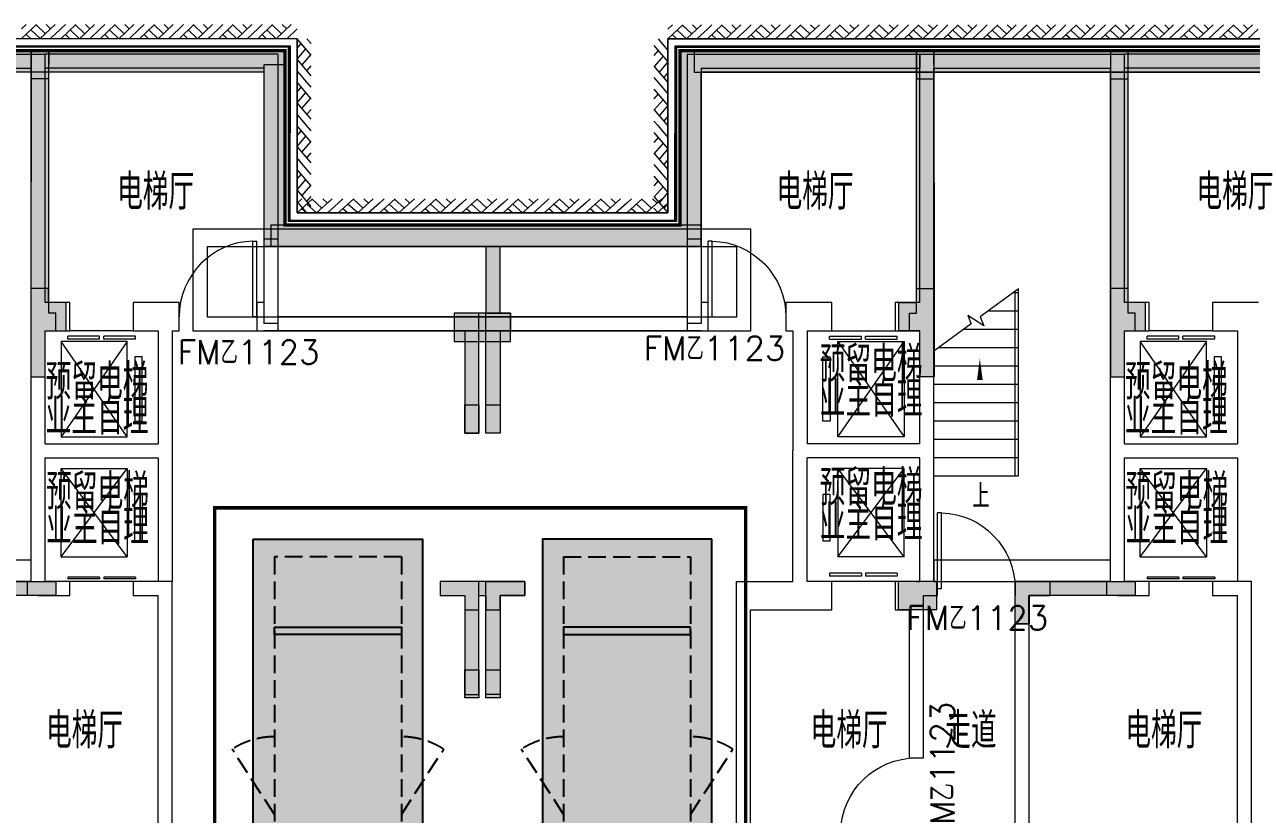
# Model space of a CAD drawing. Extents: x -264757 to 1033689, y 4049843 to 4347093.
# Drawn here: x -9831 to 7561, y 4308511 to 4319703 of the extents above; entities that cross this region are included whole.
import ezdxf

# ---------------------------------------------------------------- set-up
doc = ezdxf.new("R2010")
doc.units = 0
doc.header["$LTSCALE"] = 1000
doc.header["$MEASUREMENT"] = 0
doc.linetypes.add('AX-01DK-PB01$1$A-001-车位参照B1$0$A-001-车位参照B1$0$A-001-车位参照B1$0$A-H4-001-基本图形$0$A-001-车位B1$0$DASH', pattern=[0.35, 0.25, -0.1])
doc.linetypes.add('DASH', pattern=[0.35, 0.25, -0.1])
doc.layers.add('AX-01DK-PB01$0$AX-001DK-01-PB01-02$0$A-3-WinF(Text)', color=8, linetype='Continuous', plot=False)
doc.layers.add('子母车位', color=7, linetype='Continuous')
doc.layers.add('无关图层', color=8, linetype='Continuous', lineweight=0)
doc.layers.add('车位归属楼栋范围线', color=7, linetype='Continuous', true_color=0x19e6c7)
doc.styles.add('AX-01DK-PB01$0$AX-001DK-01-PB01-02$0$_TCH_WINDOW', font='SIMPLEX', dxfattribs={"bigfont": 'GBCBIG'})
doc.styles.add('AX-01DK-PB01$0$AX-001DK-01-PP01$0$AX-001DK-01-PP01$0$_TCH_DIM', font='SIMPLEX', dxfattribs={"bigfont": 'GBCBIG'})
doc.styles.add('AX-01DK-PB01$0$Standard', font='gbenor.shx', dxfattribs={"bigfont": 'gbcbig.shx'})

# ---------------------------------------------------------------- blocks, each defined once
blk = doc.blocks.new('AX-01DK-PB01$1$$LinePat$素土夯实')
at = {"layer": '无关图层'}
for p, q in [((0, -210), (210, 0)), ((120, -300), (420, 0)), ((420, 0), (608, -188)), ((495, -300), (795, 0)), ((615, 0), (705, -90)), ((210, -210), (300, -300)), ((315, -105), (502, -293)), ((705, -300), (795, -210))]:
    blk.add_line(p, q, dxfattribs=at)
blk = doc.blocks.new('AX-01DK-PB01$0$AX-001DK-01-PP01$0$AX-001DK-01-PP01$0$$DORLIB2D$00000127')
at = {"layer": '无关图层'}
for points in [[(-0.533, 0.795), (-0.533, 0.69)], [(-0.033, 0.795), (-0.533, 0.795)], [(-0.033, 0.795), (-0.033, 0.69)], [(0.533, 0.795), (0.033, 0.795)], [(0.033, 0.795), (0.033, 0.69)], [(0.533, 0.795), (0.533, 0.69)], [(-0.033, 0.69), (-0.533, 0.69)], [(0.533, 0.69), (0.033, 0.69)], [(0.5, 0.5), (-0.5, 0.5)]]:
    blk.add_lwpolyline(points, dxfattribs=at)
blk = doc.blocks.new('AX-01DK-PB01$0$$DorLib2D$00000001')
at = {"layer": '无关图层'}
for p, q in [((0.45, 0.975), (0.5, 0.975)), ((0.45, 0), (0.45, 0.975)), ((0.5, 0), (0.5, 0.975)), ((0.5, 0), (0.45, 0))]:
    blk.add_line(p, q, dxfattribs=at)
at = {"layer": '无关图层', "lineweight": 13}
blk.add_arc((0.475, 0), 0.975, 91.4693, 180, dxfattribs=at)
blk = doc.blocks.new('A$C741380cb')
at = {"layer": '子母车位', "true_color": 0x0617f9}
h = blk.add_hatch(color=5, dxfattribs=at)
h.dxf.hatch_style = 1
h.paths.add_polyline_path([(2400, 0), (2400, -10400), (0, -10400), (0, 0)])

msp = doc.modelspace()

# ---------------------------------------------------------------- hatches: boundary and pattern name
at = {"layer": '无关图层'}
h = msp.add_hatch(dxfattribs=at)
h.set_pattern_fill('钢筋混凝土', color=256, scale=100)
h.set_pattern_definition([(45, (462911.33, 3918381.05), (-176.7767, 176.7767), []), (50, (462911.33, 3918381.05), (717.2602, -62.75213), [75, -825]), (355, (462911.3, 3918381.05), (-138.7513, 752.1921), [60, -660]), (100.4514, (462971.1, 3918375.8), (578.5094, 689.43954), [63.7402, -701.1421]), (46.1842, (462911.3, 3918581.05), (1067.241, -165.519), [112.5, -1237.5]), (96.6356, (463000.3, 3918567.3), (934.6627, 974.1179), [95.6103, -1051.713]), (351.1842, (462911.3, 3918581), (934.662, 974.1186), [90, -990]), (21, (463011.33, 3918531.05), (596.90705, -402.6189), [75, -825]), (326, (463011.3, 3918531.05), (243.3153, 725.15005), [60, -660]), (71.4514, (463061.1, 3918497.5), (840.2226, 322.5305), [63.7402, -701.1421]), (37.5, (462911.33, 3918381.05), (12.15986, 332.89385), [0, -652, 0, -670, 0, -662.5]), (7.5, (462911.33, 3918381.05), (263.06954, 394.41171), [0, -382, 0, -637, 0, -252.5]), (327.5, (462688.33, 3918381.05), (533.82244, -22.55487), [0, -250, 0, -780, 0, -1035]), (317.5, (462588.33, 3918381.05), (583.18617, 100.10498), [0, -325, 0, -518, 0, -735])])
h.paths.add_polyline_path([(26911, 4316863), (24162.1, 4316863), (24162.1, 4319332.6), (14461, 4319332.6), (14461, 4316863), (9161.7, 4316863), (9161.7, 4319332.6), (-539.4, 4319332.6), (-539.4, 4316863), (-6137.2, 4316863), (-6137.2, 4319332.6), (-15838.3, 4319332.6), (-15838.3, 4316863), (-21139, 4316863), (-21139, 4319332.6), (-30840.1, 4319332.6), (-30840.1, 4316863), (-36137.9, 4316863), (-36137.9, 4319332.6), (-45839, 4319332.6), (-45839, 4316863), (-48589, 4316863), (-48589, 4315612.6), (-48288.5, 4315612.6), (-48288.5, 4316563), (-45539, 4316563), (-45539, 4319032.6), (-36437.9, 4319032.6), (-36437.9, 4316563), (-33589, 4316563), (-33589, 4315612.8), (-33388.3, 4315612.8), (-33388.3, 4316563), (-30540.1, 4316563), (-30540.1, 4319032.6), (-21439, 4319032.6), (-21439, 4316563), (-18588.7, 4316563), (-18588.7, 4315612.6), (-18388.8, 4315612.6), (-18388.8, 4316563), (-15538.3, 4316563), (-15538.3, 4319032.6), (-6437.2, 4319032.6), (-6437.2, 4316563), (-3289.4, 4316563.2), (-3289.4, 4315613), (-3089.6, 4315613), (-3089.6, 4316563.2), (-239.4, 4316563), (-239.4, 4319032.6), (8861.7, 4319032.6), (8861.9, 4316563), (11710.1, 4316562.8), (11710.1, 4315612.8), (11909.9, 4315612.6), (11909.9, 4316562.8), (14761.2, 4316563), (14761, 4319032.6), (23862.1, 4319032.6), (23862.1, 4316563), (26611.1, 4316563), (26611.1, 4315617.7), (26911.1, 4315617.7)])
for points in [[(-15638.8, 4319032.6), (-6438.8, 4319032.6), (-6138.9, 4319332.6), (-15638.8, 4319332.6)], [(-9488.5, 4319332.6), (-9488.8, 4318932.6), (-9738.7, 4318932.6), (-9738.4, 4319332.6)], [(-238.8, 4319029.1), (-538.8, 4319329.1), (-539, 4316863.1), (-239, 4316563.1)], [(-338.8, 4319029.1), (8861.1, 4319029.1), (9161.1, 4319329.1), (-338.8, 4319329.1)], [(2811.2, 4319332.6), (2811.5, 4318932.6), (3061.4, 4318932.6), (3061.1, 4319332.6)], [(5561.5, 4319332.6), (5561.9, 4318932.6), (5811.7, 4318932.6), (5811.4, 4319332.6)], [(-6438.9, 4319132.6), (-6438.7, 4316563.1), (-6138.7, 4316863.1), (-6138.9, 4319132.6)], [(-6338.7, 4316563.1), (-239, 4316563.1), (-239, 4316863.1), (-6338.7, 4316863.1)], [(-9239.9, 4315762.9), (-9489, 4315761.6), (-9489, 4315962.9), (-9739.9, 4315962.9), (-9739.9, 4314712.6), (-9539.2, 4314712.6), (-9539.2, 4315362.4), (-9239.9, 4315362.9)], [(2562.6, 4315762.9), (2811.7, 4315761.6), (2811.7, 4315962.9), (3062.6, 4315962.9), (3062.6, 4314712.6), (2861.9, 4314712.6), (2861.9, 4315362.4), (2562.6, 4315362.9)], [(6061, 4315762.9), (5811.9, 4315761.6), (5811.9, 4315962.9), (5561, 4315962.9), (5561, 4314712.6), (5761.7, 4314712.6), (5761.7, 4315362.4), (6061, 4315362.9)], [(-2939.7, 4315612.6), (-3739.7, 4315612.6), (-3739.7, 4315212.6), (-2939.7, 4315212.6)], [(-3389.6, 4314312.6), (-3389.9, 4313912.6), (-3590.1, 4313912.6), (-3589.7, 4314312.6)], [(-3089.6, 4314312.6), (-3089.9, 4313912.6), (-3290.1, 4313912.6), (-3289.7, 4314312.6)], [(-9389, 4311612.6), (-9789, 4311612.6), (-9789, 4311812.6), (-9389, 4311812.6)], [(-3289.9, 4311412.6), (-3089.7, 4311412.6), (-3089.7, 4311612.6), (-2739.9, 4311612.6), (-2739.9, 4311812.6), (-3939.7, 4311812.6), (-3940.1, 4311612.6), (-3590.3, 4311612.6), (-3590.3, 4311412.6), (-3390.1, 4311412.6), (-3389.7, 4311612.6), (-3289.9, 4311612.6)], [(2552.1, 4311813), (2552.1, 4311413), (3102.1, 4311413), (3102.1, 4311813)], [(4406.9, 4311212.6), (4406.9, 4311612.6), (4706.9, 4311612.6), (4706.9, 4311812.6), (4206.9, 4311812.6), (4206.9, 4311212.6)], [(5911, 4311612.6), (5511, 4311612.6), (5511, 4311812.6), (5911, 4311812.6)], [(-3389.4, 4310562.6), (-3389.7, 4310162.6), (-3589.9, 4310162.6), (-3589.6, 4310562.6)], [(-3089.4, 4310562.6), (-3089.7, 4310162.6), (-3289.9, 4310162.6), (-3289.6, 4310562.6)]]:
    msp.add_hatch(color=256, dxfattribs=at).paths.add_polyline_path(points)
h = msp.add_hatch(color=256, dxfattribs=at)
h.dxf.hatch_style = 1
h.paths.add_polyline_path([(-9389.4, 4315362.4), (-9389.4, 4315612.4), (-9488.5, 4315612.4), (-9488.5, 4319332.6), (-9738.5, 4319332.6), (-9739.4, 4315612.4), (-9739.4, 4314712.4), (-9539.4, 4314712.4), (-9539.4, 4315362.4)])
h = msp.add_hatch(color=256, dxfattribs=at)
h.dxf.hatch_style = 1
h.paths.add_polyline_path([(2712.1, 4315362.4), (2712.1, 4315612.4), (2811.2, 4315612.4), (2811.2, 4319332.6), (3061.2, 4319332.6), (3062.1, 4315612.4), (3062.1, 4314712.4), (2862.1, 4314712.4), (2862.1, 4315362.4)])
h = msp.add_hatch(color=256, dxfattribs=at)
h.dxf.hatch_style = 1
h.paths.add_polyline_path([(5911, 4315362.4), (5911, 4315612.4), (5811.9, 4315612.4), (5811.9, 4319332.6), (5561.9, 4319332.6), (5561, 4315612.4), (5561, 4314712.4), (5761, 4314712.4), (5761, 4315362.4)])
h = msp.add_hatch(color=256, dxfattribs=at)
h.dxf.hatch_style = 1
h.paths.add_polyline_path([(-3739.7, 4315612.6), (-3739.7, 4315362.6), (-3589.9, 4315362.6), (-3589.9, 4313912.6), (-3389.9, 4313912.6), (-3389.9, 4315612.6)])
h = msp.add_hatch(color=256, dxfattribs=at)
h.dxf.hatch_style = 1
h.paths.add_polyline_path([(-2939.7, 4315612.6), (-2939.7, 4315362.6), (-3089.9, 4315362.6), (-3089.9, 4313912.6), (-3289.9, 4313912.6), (-3289.9, 4315612.6)])
h = msp.add_hatch(color=256, dxfattribs=at)
h.dxf.hatch_style = 1
h.paths.add_polyline_path([(-11087.9, 4311812.9), (-9389, 4311812.6), (-9389, 4311612.6), (-10889, 4311612.6), (-10889, 4311212.6), (-11089, 4311212.6), (-11089, 4311612.6)])
h = msp.add_hatch(color=256, dxfattribs=at)
h.dxf.hatch_style = 1
h.paths.add_polyline_path([(-3940.1, 4311812.6), (-3940.1, 4311612.6), (-3590.3, 4311612.6), (-3590.3, 4310212.6), (-3390.1, 4310212.6), (-3390.1, 4311812.6)])
h = msp.add_hatch(color=256, dxfattribs=at)
h.dxf.hatch_style = 1
h.paths.add_polyline_path([(-2740.1, 4311812.6), (-2740.1, 4311612.6), (-3089.9, 4311612.6), (-3089.9, 4310212.6), (-3290.1, 4310212.6), (-3290.1, 4311812.6)])
h = msp.add_hatch(color=256, dxfattribs=at)
h.dxf.hatch_style = 1
h.paths.add_polyline_path([(4212.1, 4311812.9), (5911, 4311812.6), (5911, 4311612.6), (4411, 4311612.6), (4411, 4311212.6), (4211, 4311212.6), (4211, 4311612.6)])

# ---------------------------------------------------------------- linework, layer by layer
at = {"layer": '子母车位', "color": 8, "linetype": 'AX-01DK-PB01$1$A-001-车位参照B1$0$A-001-车位参照B1$0$A-001-车位参照B1$0$A-H4-001-基本图形$0$A-001-车位B1$0$DASH'}
for p, q in [((-4488.8, 4312162.6), (-6288.8, 4312162.6)), ((-6288.8, 4312162.6), (-6288.8, 4307612.6, 0)), ((-4488.8, 4312162.6), (-4488.8, 4307612.6, 0)), ((-2188.9, 4312162.6), (-388.9, 4312162.6)), ((-2188.9, 4312162.6), (-2188.9, 4307612.6, 0)), ((-388.9, 4312162.6), (-388.9, 4307612.6, 0))]:
    msp.add_line(p, q, dxfattribs=at)
at = {"layer": '子母车位', "color": 83}
for points in [[(-6588.8, 4312412.6), (-4188.8, 4312412.6), (-4188.8, 4307312.6), (-6588.8, 4307312.6)], [(-88.9, 4312412.6), (-2488.9, 4312412.6), (-2488.8, 4307312.6), (-88.8, 4307312.6)]]:
    msp.add_lwpolyline(points, close=True, dxfattribs=at)
at = {"layer": '子母车位'}
for points in [[(-6288.8, 4311162.6), (-4488.8, 4311162.6), (-4488.8, 4311062.6), (-6288.8, 4311062.6)], [(-388.9, 4311162.6), (-2188.9, 4311162.6), (-2188.9, 4311062.6), (-388.9, 4311062.6)]]:
    msp.add_lwpolyline(points, close=True, dxfattribs=at)
at = {"layer": '子母车位', "linetype": 'AX-01DK-PB01$1$A-001-车位参照B1$0$A-001-车位参照B1$0$A-001-车位参照B1$0$A-H4-001-基本图形$0$A-001-车位B1$0$DASH'}
for points in [[(-6288.8, 4308512.6), (-6888.8, 4309434.6)], [(-4488.8, 4308512.6), (-3888.8, 4309434.6)], [(-2188.9, 4308512.6), (-2788.9, 4309434.6)], [(-388.9, 4308512.6), (211.1, 4309434.6)]]:
    msp.add_lwpolyline(points, dxfattribs=at)
for centre, start, end in [((-6288.8, 4308512.6, 0), 90, 123.05573), ((-4488.8, 4308512.6, 0), 56.94427, 90), ((-2188.9, 4308512.6, 0), 90, 123.05573), ((-388.9, 4308512.6, 0), 56.94427, 90)]:
    msp.add_arc(centre, 1100, start, end, dxfattribs=at)
at = {"layer": '无关图层'}
for p, q in [((-5967.5, 4319502.6), (-16009.2, 4319503.1)), ((-16009.2, 4319503.1), (-5967.5, 4319502.6)), ((-15909.2, 4319403.1), (-6067.5, 4319402.6)), ((-15899.2, 4319393.1), (-6077.5, 4319392.6)), ((-6087.5, 4319382.6), (-15889.2, 4319383.1)), ((-6088.1, 4316913.1), (-6087.5, 4319382.6)), ((-6077.5, 4319392.6), (-6078.1, 4316923.1)), ((-6067.5, 4319402.6), (-6068.1, 4316933.1)), ((-5968, 4317033.1), (-5967.5, 4319502.6)), ((-5967.5, 4319502.6), (-5968, 4317033.1)), ((-709.7, 4319499.1), (-710.3, 4317033.1)), ((-710.3, 4317033.1), (-709.7, 4319499.1)), ((9332.1, 4319499.1), (-709.7, 4319499.1)), ((-709.7, 4319499.1), (9332.1, 4319499.1)), ((-610.3, 4316933.1), (-609.7, 4319399.1)), ((-609.7, 4319399.1), (9231.7, 4319399.1)), ((-600.3, 4316923.1), (-599.7, 4319389.1)), ((-599.7, 4319389.1), (9221.6, 4319389.1)), ((-589.7, 4319379.1), (-590.3, 4316913.1)), ((9211.6, 4319379.1), (-589.7, 4319379.1)), ((-15638.8, 4319332.6), (-6138.9, 4319332.6)), ((-12438.8, 4319282.6), (-9538.8, 4319282.6)), ((-6238.5, 4319282.6), (-9538.8, 4319282.6)), ((-9538.8, 4319082.6), (-9538.8, 4319282.6)), ((-9538.8, 4315762.6), (-9538.8, 4319282.6)), ((-6238.5, 4319282.6), (-6238.5, 4315362.6)), ((-538.8, 4319329.1), (-539, 4316863.1)), ((-438.9, 4319282.6), (-438.9, 4315362.6)), ((-438.9, 4319282.6), (2861.1, 4319282.6)), ((-338.8, 4319329.1), (9161.1, 4319329.1)), ((-338.8, 4319329.1), (-338.8, 4319029.1)), ((2861.1, 4319282.6), (5761.1, 4319282.6)), ((2861.1, 4315762.6), (2861.1, 4319282.6)), ((2861.1, 4319282.6), (2861.1, 4319082.6)), ((9061.5, 4319282.6), (5761.1, 4319282.6)), ((5761.1, 4319082.6), (5761.1, 4319282.6)), ((5761.1, 4315762.6), (5761.1, 4319282.6)), ((-15638.8, 4319032.6), (-6438.8, 4319032.6)), ((-12238.8, 4319082.6), (-9738.8, 4319082.6)), ((-9738.8, 4315462.6), (-9738.8, 4319082.6)), ((-6438.5, 4319082.6), (-9538.8, 4319082.6)), ((-6438.9, 4319132.6), (-6438.7, 4316563.1)), ((-6138.9, 4319132.6), (-6438.9, 4319132.6)), ((-6438.5, 4319082.6), (-6438.5, 4315762.6)), ((-6138.9, 4319132.6), (-6138.7, 4316863.1)), ((-338.8, 4319029.1), (8861.1, 4319029.1)), ((-238.8, 4319029.1), (-239, 4316563.1)), ((-238.9, 4319082.6), (-238.9, 4315762.6)), ((-238.9, 4319082.6), (2861.1, 4319082.6)), ((3061.1, 4319082.6), (5561.1, 4319082.6)), ((3061.1, 4315462.6), (3061.1, 4319082.6)), ((5561.1, 4315462.6), (5561.1, 4319082.6)), ((8861.5, 4319082.6), (5761.1, 4319082.6)), ((-6068.1, 4316933.1), (-610.3, 4316933.1)), ((-710.3, 4317033.1), (-5968, 4317033.1)), ((-5968, 4317033.1), (-710.3, 4317033.1)), ((-6338.7, 4316863.1), (-239, 4316863.1)), ((-6338.7, 4316863.1), (-6338.7, 4316563.1)), ((-590.3, 4316913.1), (-6088.1, 4316913.1)), ((-6078.1, 4316923.1), (-600.3, 4316923.1)), ((-239, 4316863.1), (-239, 4316563.1)), ((-6438.7, 4316663.1), (-6438.7, 4315467.7)), ((-6238.7, 4316663.1), (-6438.7, 4316663.1)), ((-6238.7, 4316663.1), (-6238.7, 4315467.7)), ((-439, 4316663.1), (-439, 4315467.7)), ((-239, 4316663.1), (-439, 4316663.1)), ((-239, 4316663.1), (-239, 4315467.7)), ((-6338.7, 4316563.1), (-239, 4316563.1)), ((4261.1, 4315960), (3717.4, 4315559.5)), ((4190.6, 4315908), (4261.1, 4315908)), ((4211.1, 4313308), (4211.1, 4315923.2)), ((4261.1, 4313308), (4261.1, 4315960)), ((-9188.8, 4315762.6), (-9538.8, 4315762.6)), ((-9188.8, 4315362.6), (-9188.8, 4315762.6)), ((-7838.5, 4315762.6), (-8288.8, 4315762.6)), ((-8288.8, 4315762.6), (-8288.8, 4315362.6)), ((-7638.7, 4315762.6), (-7838.5, 4315762.6)), ((-7638.7, 4315362.6), (-7638.7, 4315762.6)), ((-6438.5, 4315762.6), (-6538.7, 4315762.6)), ((-6538.7, 4315762.6), (-6538.7, 4315362.6)), ((-139, 4315762.6), (-238.9, 4315762.6)), ((-139, 4315362.6), (-139, 4315762.6)), ((1161.1, 4315762.6), (961, 4315762.6)), ((961, 4315762.6), (961, 4315362.6)), ((1611.1, 4315762.6), (1161.1, 4315762.6)), ((1611.1, 4315362.6), (1611.1, 4315762.6)), ((2861.1, 4315762.6), (2511.1, 4315762.6)), ((2511.1, 4315762.6), (2511.1, 4315362.6)), ((6111.1, 4315762.6), (5761.1, 4315762.6)), ((6111.1, 4315362.6), (6111.1, 4315762.6)), ((7461.5, 4315762.6), (7011.1, 4315762.6)), ((7011.1, 4315762.6), (7011.1, 4315362.6)), ((7661.3, 4315762.6), (7461.5, 4315762.6)), ((-6238.7, 4315567.7), (-439, 4315567.7)), ((3766.6, 4315433.8), (3542.6, 4315582.7)), ((3542.6, 4315582.7), (3588.8, 4315464.7)), ((3717.4, 4315559.5), (3766.6, 4315433.8)), ((3837.6, 4315648), (4261.1, 4315648)), ((-9738.8, 4313662.6), (-9738.8, 4315462.6)), ((-9538.8, 4313762.6), (-9538.8, 4315362.6)), ((-9538.8, 4315362.6), (-9188.8, 4315362.6)), ((-8288.8, 4315362.6), (-7938.5, 4315362.6)), ((-7938.5, 4315362.6), (-7938.5, 4313762.6)), ((-7738.5, 4315362.6), (-7738.5, 4313662.6)), ((-7738.5, 4315362.6), (-7638.7, 4315362.6)), ((-6538.7, 4315362.6), (-6238.5, 4315362.6)), ((-6238.7, 4315467.7), (-6438.7, 4315467.7)), ((-6438.7, 4315367.7), (-239, 4315367.7)), ((-239, 4315467.7), (-439, 4315467.7)), ((-438.9, 4315362.6), (-139, 4315362.6)), ((961, 4315362.6), (1061.1, 4315362.6)), ((1061.1, 4315362.6), (1061.1, 4313662.6)), ((1261.1, 4315362.6), (1261.1, 4313762.6)), ((1261.1, 4315362.6), (1611.1, 4315362.6)), ((2511.1, 4315362.6), (2861.1, 4315362.6)), ((2861.1, 4313762.6), (2861.1, 4315362.6)), ((3588.8, 4315464.7), (3061.1, 4315076)), ((3061.1, 4313662.6), (3061.1, 4315462.6)), ((3484.7, 4315388), (4261.1, 4315388)), ((5561.1, 4313662.6), (5561.1, 4315462.6)), ((5761.1, 4313762.6), (5761.1, 4315362.6)), ((5761.1, 4315362.6), (6111.1, 4315362.6)), ((7011.1, 4315362.6), (7361.5, 4315362.6)), ((7361.5, 4315362.6), (7361.5, 4313762.6)), ((3061.1, 4313308), (3061.1, 4315076)), ((3131.7, 4315128), (4261.1, 4315128)), ((3061.1, 4314868), (4261.1, 4314868)), ((3061.1, 4314608), (4261.1, 4314608)), ((3061.1, 4314348), (4261.1, 4314348)), ((3061.1, 4314088), (4261.1, 4314088)), ((3061.1, 4313828), (4261.1, 4313828)), ((-9738.8, 4311812.6), (-9738.8, 4313662.6)), ((-9538.8, 4313762.6), (-7938.5, 4313762.6)), ((-7738.5, 4313662.6), (-7738.5, 4311812.6)), ((1061.1, 4311812.6), (1061.1, 4313662.6)), ((2861.1, 4313762.6), (1261.1, 4313762.6)), ((3061.1, 4311812.6), (3061.1, 4313662.6)), ((5561.1, 4311812.6), (5561.1, 4313662.6)), ((5761.1, 4313762.6), (7361.5, 4313762.6)), ((-9538.8, 4313562.6), (-7938.5, 4313562.6)), ((-9538.8, 4311812.6), (-9538.8, 4313562.6)), ((-7938.5, 4313562.6), (-7938.5, 4311812.6)), ((2861.1, 4313562.6), (1261.1, 4313562.6)), ((1261.1, 4311812.6), (1261.1, 4313562.6)), ((2861.1, 4311812.6), (2861.1, 4313562.6)), ((3061.1, 4313568), (4261.1, 4313568)), ((5761.1, 4313562.6), (7361.5, 4313562.6)), ((5761.1, 4311812.6), (5761.1, 4313562.6)), ((7361.5, 4313562.6), (7361.5, 4311812.6)), ((-9313.8, 4312162.6), (-9313.8, 4313412.6)), ((-9313.8, 4313412.6), (-8373.8, 4313412.6)), ((-8373.8, 4312162.6), (-9313.8, 4313412.6)), ((-9313.8, 4312162.6), (-8373.8, 4313412.6)), ((-8373.8, 4313412.6), (-8373.8, 4312162.6)), ((2636.1, 4313412.6), (1696.1, 4313412.6)), ((1696.1, 4313412.6), (1696.1, 4312162.6)), ((1696.1, 4312162.6), (2636.1, 4313412.6)), ((2636.1, 4312162.6), (1696.1, 4313412.6)), ((2636.1, 4312162.6), (2636.1, 4313412.6)), ((3061.1, 4313308), (4261.1, 4313308)), ((5986.1, 4312162.6), (5986.1, 4313412.6)), ((5986.1, 4313412.6), (6926.1, 4313412.6)), ((6926.1, 4312162.6), (5986.1, 4313412.6)), ((5986.1, 4312162.6), (6926.1, 4313412.6)), ((6926.1, 4313412.6), (6926.1, 4312162.6)), ((-8268.8, 4312382.6), (-8268.8, 4313042.6)), ((-8268.8, 4313042.6), (-8163.8, 4313042.6)), ((-8163.8, 4313042.6), (-8163.8, 4312382.6)), ((1591.1, 4313042.6), (1486.1, 4313042.6)), ((1486.1, 4313042.6), (1486.1, 4312382.6)), ((1591.1, 4312382.6), (1591.1, 4313042.6)), ((7031.1, 4312382.6), (7031.1, 4313042.6)), ((7031.1, 4313042.6), (7136.1, 4313042.6)), ((7136.1, 4313042.6), (7136.1, 4312382.6)), ((-8163.8, 4312382.6), (-8268.8, 4312382.6)), ((1591.1, 4312382.6), (1486.1, 4312382.6)), ((7136.1, 4312382.6), (7031.1, 4312382.6)), ((-9738.8, 4311812.6), (-10988.5, 4311812.6)), ((-9188.8, 4311812.6), (-9538.8, 4311812.6)), ((-9188.8, 4311612.6), (-9188.8, 4311812.6)), ((-7738.7, 4311812.6), (-8288.8, 4311812.6)), ((-8288.8, 4311812.6), (-8288.8, 4311612.6)), ((-7738.5, 4311812.6), (-7938.5, 4311812.6)), ((-7738.7, 4307312.6), (-7738.7, 4311812.6)), ((261.1, 4307312.6), (261.1, 4311812.6)), ((261.1, 4311812.6), (1061.1, 4311812.6)), ((1611.1, 4311812.6), (1261.1, 4311812.6)), ((1611.1, 4311412.6), (1611.1, 4311812.6)), ((2811, 4311812.6), (2511.1, 4311812.6)), ((2511.1, 4311812.6), (2511.1, 4311412.6)), ((2811, 4311812.6), (2861.1, 4311812.6)), ((3111.5, 4311812.6), (3061.1, 4311812.6)), ((3111.5, 4311612.6), (3111.5, 4311812.6)), ((4311.5, 4311812.6), (4211.5, 4311812.6)), ((4211.5, 4311812.6), (4211.5, 4311612.6)), ((5561.1, 4311812.6), (4311.5, 4311812.6)), ((6111.1, 4311812.6), (5761.1, 4311812.6)), ((6111.1, 4311612.6), (6111.1, 4311812.6)), ((7561.3, 4311812.6), (7011.1, 4311812.6)), ((7011.1, 4311812.6), (7011.1, 4311612.6)), ((7561.5, 4311812.6), (7361.5, 4311812.6)), ((7561.3, 4307312.6), (7561.3, 4311812.6)), ((-9638.8, 4311612.6), (-10888.5, 4311612.6)), ((-9638.8, 4311612.6), (-9188.8, 4311612.6)), ((-8288.8, 4311612.6), (-7938.7, 4311612.6)), ((-7938.7, 4307562.6), (-7938.7, 4311612.6)), ((2911, 4309312.6), (2911, 4311612.6)), ((2911, 4311612.6), (2961.1, 4311612.6)), ((2961.1, 4311612.6), (3111.5, 4311612.6)), ((4211.5, 4307312.6), (4211.5, 4311612.6)), ((5661.1, 4311612.6), (4411.5, 4311612.6)), ((4411.5, 4307562.6), (4411.5, 4311612.6)), ((5661.1, 4311612.6), (6111.1, 4311612.6)), ((7011.1, 4311612.6), (7361.3, 4311612.6)), ((7361.3, 4307562.6), (7361.3, 4311612.6)), ((461.1, 4307562.6), (461.1, 4311412.6)), ((461.1, 4311412.6), (1161.1, 4311412.6)), ((1161.1, 4311412.6), (1611.1, 4311412.6)), ((2511.1, 4311412.6), (2711, 4311412.6)), ((2711, 4311412.6), (2711, 4309312.6)), ((2711, 4309312.6), (2911, 4309312.6))]:
    msp.add_line(p, q, dxfattribs=at)
for points in [[(9161.7, 4319332.6), (-539.4, 4319332.6), (-539.4, 4316863), (-6137.2, 4316863), (-6137.2, 4319332.6), (-15838.3, 4319332.6), (-15838.3, 4316863), (-21139, 4316863), (-21139, 4319332.6), (-30840.1, 4319332.6)], [(-30540.1, 4319032.6), (-21439, 4319032.6), (-21439, 4316563), (-18588.7, 4316563), (-18588.7, 4315612.6), (-18388.8, 4315612.6), (-18388.8, 4316563), (-15538.3, 4316563), (-15538.3, 4319032.6), (-6437.2, 4319032.6), (-6437.2, 4316563), (-3289.4, 4316563.2), (-3289.4, 4315613), (-3089.6, 4315613), (-3089.6, 4316563.2), (-239.4, 4316563), (-239.4, 4319032.6), (8861.7, 4319032.6)], [(-6538.7, 4315358), (-7438.5, 4315358), (-7438.5, 4316808), (461.2, 4316808), (461.2, 4315358), (-6538.7, 4315358)], [(-8373.8, 4313862.6), (-9313.8, 4315212.6)], [(-8373.8, 4315212.6), (-9313.8, 4313862.6)], [(1696.1, 4313862.6), (2636.1, 4315212.6)], [(1696.1, 4315212.6), (2636.1, 4313862.6)], [(6926.1, 4313862.6), (5986.1, 4315212.6)], [(6926.1, 4315212.6), (5986.1, 4313862.6)], [(-9738.8, 4311813.6), (-9738.8, 4312113.6), (-12238.8, 4312113.6), (-12238.8, 4311813.6), (-9738.8, 4311812.6), (-9738.8, 4312113.6)], [(-9313.8, 4312162.6), (-8373.8, 4312162.6)], [(2636.1, 4312162.6), (1696.1, 4312162.6)], [(5561.1, 4311813.6), (5561.1, 4312113.6), (3061.1, 4312113.6), (3061.1, 4311813.6), (5561.1, 4311812.6), (5561.1, 4312113.6)], [(5986.1, 4312162.6), (6926.1, 4312162.6)]]:
    msp.add_lwpolyline(points, dxfattribs=at)
for points in [[(-9389.4, 4315362.4), (-9389.4, 4315612.4), (-9488.5, 4315612.4), (-9488.5, 4319332.6), (-9738.5, 4319332.6), (-9739.4, 4315612.4), (-9739.4, 4314712.4), (-9539.4, 4314712.4), (-9539.4, 4315362.4)], [(-9488.5, 4319332.6), (-9488.8, 4318932.6), (-9738.7, 4318932.6), (-9738.4, 4319332.6)], [(2712.1, 4315362.4), (2712.1, 4315612.4), (2811.2, 4315612.4), (2811.2, 4319332.6), (3061.2, 4319332.6), (3062.1, 4315612.4), (3062.1, 4314712.4), (2862.1, 4314712.4), (2862.1, 4315362.4)], [(2811.2, 4319332.6), (2811.5, 4318932.6), (3061.4, 4318932.6), (3061.1, 4319332.6)], [(5911, 4315362.4), (5911, 4315612.4), (5811.9, 4315612.4), (5811.9, 4319332.6), (5561.9, 4319332.6), (5561, 4315612.4), (5561, 4314712.4), (5761, 4314712.4), (5761, 4315362.4)], [(5561.5, 4319332.6), (5561.9, 4318932.6), (5811.7, 4318932.6), (5811.4, 4319332.6)], [(-7238.5, 4315558), (-7238.5, 4316558), (261.2, 4316558), (261.2, 4315558)], [(-9239.9, 4315762.9), (-9489, 4315761.6), (-9489, 4315962.9), (-9739.9, 4315962.9), (-9739.9, 4314712.6), (-9539.2, 4314712.6), (-9539.2, 4315362.4), (-9239.9, 4315362.9)], [(2562.6, 4315762.9), (2811.7, 4315761.6), (2811.7, 4315962.9), (3062.6, 4315962.9), (3062.6, 4314712.6), (2861.9, 4314712.6), (2861.9, 4315362.4), (2562.6, 4315362.9)], [(6061, 4315762.9), (5811.9, 4315761.6), (5811.9, 4315962.9), (5561, 4315962.9), (5561, 4314712.6), (5761.7, 4314712.6), (5761.7, 4315362.4), (6061, 4315362.9)], [(-3739.7, 4315612.6), (-3739.7, 4315362.6), (-3589.9, 4315362.6), (-3589.9, 4313912.6), (-3389.9, 4313912.6), (-3389.9, 4315612.6)], [(-2939.7, 4315612.6), (-3739.7, 4315612.6), (-3739.7, 4315212.6), (-2939.7, 4315212.6)], [(-2939.7, 4315612.6), (-2939.7, 4315362.6), (-3089.9, 4315362.6), (-3089.9, 4313912.6), (-3289.9, 4313912.6), (-3289.9, 4315612.6)], [(-8373.8, 4315212.6), (-9313.8, 4315212.6), (-9313.8, 4313862.6), (-8373.8, 4313862.6)], [(1696.1, 4315212.6), (2636.1, 4315212.6), (2636.1, 4313862.6), (1696.1, 4313862.6)], [(6926.1, 4315212.6), (5986.1, 4315212.6), (5986.1, 4313862.6), (6926.1, 4313862.6)], [(-8163.8, 4314992.6), (-8268.8, 4314992.6), (-8268.8, 4314082.6), (-8163.8, 4314082.6)], [(1486.1, 4314992.6), (1591.1, 4314992.6), (1591.1, 4314082.6), (1486.1, 4314082.6)], [(7136.1, 4314992.6), (7031.1, 4314992.6), (7031.1, 4314082.6), (7136.1, 4314082.6)], [(-3389.6, 4314312.6), (-3389.9, 4313912.6), (-3590.1, 4313912.6), (-3589.7, 4314312.6)], [(-3089.6, 4314312.6), (-3089.9, 4313912.6), (-3290.1, 4313912.6), (-3289.7, 4314312.6)], [(-11087.9, 4311812.9), (-9389, 4311812.6), (-9389, 4311612.6), (-10889, 4311612.6), (-10889, 4311212.6), (-11089, 4311212.6), (-11089, 4311612.6)], [(-9389, 4311612.6), (-9789, 4311612.6), (-9789, 4311812.6), (-9389, 4311812.6)], [(-3289.9, 4311412.6), (-3089.7, 4311412.6), (-3089.7, 4311612.6), (-2739.9, 4311612.6), (-2739.9, 4311812.6), (-3939.7, 4311812.6), (-3940.1, 4311612.6), (-3590.3, 4311612.6), (-3590.3, 4311412.6), (-3390.1, 4311412.6), (-3389.7, 4311612.6), (-3289.9, 4311612.6)], [(2552.1, 4311813), (2552.1, 4311413), (3102.1, 4311413), (3102.1, 4311813)], [(4406.9, 4311212.6), (4406.9, 4311612.6), (4706.9, 4311612.6), (4706.9, 4311812.6), (4206.9, 4311812.6), (4206.9, 4311212.6)], [(4212.1, 4311812.9), (5911, 4311812.6), (5911, 4311612.6), (4411, 4311612.6), (4411, 4311212.6), (4211, 4311212.6), (4211, 4311612.6)], [(5911, 4311612.6), (5511, 4311612.6), (5511, 4311812.6), (5911, 4311812.6)], [(-3389.4, 4310562.6), (-3389.7, 4310162.6), (-3589.9, 4310162.6), (-3589.6, 4310562.6)], [(-3089.4, 4310562.6), (-3089.7, 4310162.6), (-3289.9, 4310162.6), (-3289.6, 4310562.6)]]:
    msp.add_lwpolyline(points, close=True, dxfattribs=at)
msp.add_lwpolyline([(3711.1, 4313308, 0, 0, 0), (3711.1, 4314968, 0, 80, 0), (3711.1, 4314668, 0, 0, 0)], format="xyseb", dxfattribs=at)
at = {"layer": '无关图层', "ltscale": 0.5}
for points in [[(-3940.1, 4311812.6), (-3940.1, 4311612.6), (-3590.3, 4311612.6), (-3590.3, 4310212.6), (-3390.1, 4310212.6), (-3390.1, 4311812.6)], [(-2740.1, 4311812.6), (-2740.1, 4311612.6), (-3089.9, 4311612.6), (-3089.9, 4310212.6), (-3290.1, 4310212.6), (-3290.1, 4311812.6)]]:
    msp.add_lwpolyline(points, close=True, dxfattribs=at)
at = {"layer": '车位归属楼栋范围线', "linetype": 'DASH', "ltscale": 5, "const_width": 50}
for points in [[(9161.7, 4319332.6), (-538.8, 4319333.1), (-539.4, 4316863), (-6138.7, 4316862.7), (-6138.7, 4319332.6), (-15838.3, 4319332.6), (-15839, 4316858), (-21139, 4316863), (-21138.9, 4319329.1), (-30840.1, 4319332.6)], [(-30040.1, 4307786), (-22180.7, 4307786), (-22180.7, 4312789.5), (-14943.1, 4312789.5), (-14943.1, 4307715.7), (-7136.3, 4307715.7), (-7136.3, 4312856.2), (390.6, 4312856.2), (390.6, 4307878.3), (8352.1, 4307878.3), (8352.1, 4312829.7), (15349.9, 4312829.7), (15349.9, 4307756.3), (23347.2, 4307756.3), (23347.2, 4312762.9), (26519, 4312762.9), (26519, 4308301.3), (34710.6, 4308301.3), (34710.6, 4256608.1)]]:
    msp.add_lwpolyline(points, dxfattribs=at)

# ---------------------------------------------------------------- block references
at = {"layer": '子母车位', "extrusion": (0, 0, -1), "zscale": -1, "rotation": 180.0000000000001}
msp.add_blockref('A$C741380cb', (6588.9, 4302012.6), dxfattribs=at)
at = {"layer": '子母车位', "rotation": 180.0000000000001}
msp.add_blockref('A$C741380cb', (-88.8, 4302012.6), dxfattribs=at)
at = {"layer": '无关图层'}
for name, p, xscale, yscale, zscale, rotation in [('AX-01DK-PB01$1$$LinePat$素土夯实', (-9314.7, 4319502.8), 0.701723742230235, 0.6666666666666666, 0.6666666666666666, 179.9970003951508), ('AX-01DK-PB01$1$$LinePat$素土夯实', (-8756.8, 4319502.7), 0.701723742230235, 0.6666666666666666, 0.6666666666666666, 179.9970003951508), ('AX-01DK-PB01$1$$LinePat$素土夯实', (-8199, 4319502.7), 0.701723742230235, 0.6666666666666666, 0.6666666666666666, 179.9970003951508), ('AX-01DK-PB01$1$$LinePat$素土夯实', (-7641.1, 4319502.7), 0.701723742230235, 0.6666666666666666, 0.6666666666666666, 179.9970003951508), ('AX-01DK-PB01$1$$LinePat$素土夯实', (-7083.2, 4319502.6), 0.701723742230235, 0.6666666666666666, 0.6666666666666666, 179.9970003951508), ('AX-01DK-PB01$1$$LinePat$素土夯实', (-6525.4, 4319502.6), 0.701723742230235, 0.6666666666666666, 0.6666666666666666, 179.9970003951508), ('AX-01DK-PB01$1$$LinePat$素土夯实', (-5967.5, 4319502.6), 0.701723742230235, 0.6666666666666666, 0.6666666666666666, 179.9970003951508), ('AX-01DK-PB01$1$$LinePat$素土夯实', (-151.8, 4319499.1), 0.7017327019769242, 0.6666666666666666, 0.6666666666666666, 180), ('AX-01DK-PB01$1$$LinePat$素土夯实', (406.1, 4319499.1), 0.7017327019769242, 0.6666666666666666, 0.6666666666666666, 180), ('AX-01DK-PB01$1$$LinePat$素土夯实', (963.9, 4319499.1), 0.7017327019769242, 0.6666666666666666, 0.6666666666666666, 180), ('AX-01DK-PB01$1$$LinePat$素土夯实', (1521.8, 4319499.1), 0.7017327019769242, 0.6666666666666666, 0.6666666666666666, 180), ('AX-01DK-PB01$1$$LinePat$素土夯实', (2079.7, 4319499.1), 0.7017327019769242, 0.6666666666666666, 0.6666666666666666, 180), ('AX-01DK-PB01$1$$LinePat$素土夯实', (2637.6, 4319499.1), 0.7017327019769242, 0.6666666666666666, 0.6666666666666666, 180), ('AX-01DK-PB01$1$$LinePat$素土夯实', (3195.4, 4319499.1), 0.7017327019769242, 0.6666666666666666, 0.6666666666666666, 180), ('AX-01DK-PB01$1$$LinePat$素土夯实', (3753.3, 4319499.1), 0.7017327019769242, 0.6666666666666666, 0.6666666666666666, 180), ('AX-01DK-PB01$1$$LinePat$素土夯实', (4311.2, 4319499.1), 0.7017327019769242, 0.6666666666666666, 0.6666666666666666, 180), ('AX-01DK-PB01$1$$LinePat$素土夯实', (4869.1, 4319499.1), 0.7017327019769242, 0.6666666666666666, 0.6666666666666666, 180), ('AX-01DK-PB01$1$$LinePat$素土夯实', (5427, 4319499.1), 0.7017327019769242, 0.6666666666666666, 0.6666666666666666, 180), ('AX-01DK-PB01$1$$LinePat$素土夯实', (5984.8, 4319499.1), 0.7017327019769242, 0.6666666666666666, 0.6666666666666666, 180), ('AX-01DK-PB01$1$$LinePat$素土夯实', (6542.7, 4319499.1), 0.7017327019769242, 0.6666666666666666, 0.6666666666666666, 180), ('AX-01DK-PB01$1$$LinePat$素土夯实', (7100.6, 4319499.1), 0.7017327019769242, 0.6666666666666666, 0.6666666666666666, 180), ('AX-01DK-PB01$1$$LinePat$素土夯实', (7658.5, 4319499.1), 0.7017327019769242, 0.6666666666666666, 0.6666666666666666, 180), ('AX-01DK-PB01$1$$LinePat$素土夯实', (-5967.6, 4318885.2), 0.77655902133934, 0.6666666666666666, 0.6666666666666666, 89.98715599924823), ('AX-01DK-PB01$1$$LinePat$素土夯实', (-709.7, 4319499.1), 0.7754655087759326, 0.6666666666666666, 0.6666666666666666, 269.9871378434465), ('AX-01DK-PB01$1$$LinePat$素土夯实', (-5967.8, 4318267.9), 0.77655902133934, 0.6666666666666666, 0.6666666666666666, 89.98715599924823), ('AX-01DK-PB01$1$$LinePat$素土夯实', (-709.8, 4318882.6), 0.7754655087759326, 0.6666666666666666, 0.6666666666666666, 269.9871378434465), ('AX-01DK-PB01$1$$LinePat$素土夯实', (-5967.9, 4317650.5), 0.77655902133934, 0.6666666666666666, 0.6666666666666666, 89.98715599924823), ('AX-01DK-PB01$1$$LinePat$素土夯实', (-710, 4318266.1), 0.7754655087759326, 0.6666666666666666, 0.6666666666666666, 269.9871378434465), ('AX-01DK-PB01$1$$LinePat$素土夯实', (-5968, 4317033.1), 0.77655902133934, 0.6666666666666666, 0.6666666666666666, 89.98715599924823), ('AX-01DK-PB01$1$$LinePat$素土夯实', (-710.1, 4317649.6), 0.7754655087759326, 0.6666666666666666, 0.6666666666666666, 269.9871378434465), ('AX-01DK-PB01$1$$LinePat$素土夯实', (-5383.9, 4317033.1), 0.7348421554947683, 0.6666666666666666, 0.6666666666666666, 180.0000000000101), ('AX-01DK-PB01$1$$LinePat$素土夯实', (-4799.7, 4317033.1), 0.7348421554947683, 0.6666666666666666, 0.6666666666666666, 180.0000000000101), ('AX-01DK-PB01$1$$LinePat$素土夯实', (-4215.5, 4317033.1), 0.7348421554947683, 0.6666666666666666, 0.6666666666666666, 180.0000000000101), ('AX-01DK-PB01$1$$LinePat$素土夯实', (-3631.3, 4317033.1), 0.7348421554947683, 0.6666666666666666, 0.6666666666666666, 180.0000000000101), ('AX-01DK-PB01$1$$LinePat$素土夯实', (-3047.1, 4317033.1), 0.7348421554947683, 0.6666666666666666, 0.6666666666666666, 180.0000000000101), ('AX-01DK-PB01$1$$LinePat$素土夯实', (-2462.9, 4317033.1), 0.7348421554947683, 0.6666666666666666, 0.6666666666666666, 180.0000000000101), ('AX-01DK-PB01$1$$LinePat$素土夯实', (-1878.7, 4317033.1), 0.7348421554947683, 0.6666666666666666, 0.6666666666666666, 180.0000000000101), ('AX-01DK-PB01$1$$LinePat$素土夯实', (-1294.5, 4317033.1), 0.7348421554947683, 0.6666666666666666, 0.6666666666666666, 180.0000000000101), ('AX-01DK-PB01$1$$LinePat$素土夯实', (-710.3, 4317033.1), 0.7348421554947683, 0.6666666666666666, 0.6666666666666666, 180.0000000000101), ('AX-01DK-PB01$0$AX-001DK-01-PP01$0$AX-001DK-01-PP01$0$$DORLIB2D$00000127', (-8738.8, 4315562.6), -900, 400, 400, 180), ('AX-01DK-PB01$0$AX-001DK-01-PP01$0$AX-001DK-01-PP01$0$$DORLIB2D$00000127', (2061.1, 4315562.6), -900, -400, 400, 359.999999999911), ('AX-01DK-PB01$0$AX-001DK-01-PP01$0$AX-001DK-01-PP01$0$$DORLIB2D$00000127', (6561.1, 4315562.6), -900, 400, 400, 180), ('AX-01DK-PB01$0$AX-001DK-01-PP01$0$AX-001DK-01-PP01$0$$DORLIB2D$00000127', (2061.1, 4311612.6), 900, 400, 400, 7.180257954554965e-09), ('AX-01DK-PB01$0$AX-001DK-01-PP01$0$AX-001DK-01-PP01$0$$DORLIB2D$00000127', (-8738.8, 4311712.6), -900, -200, 200, 179.9999999925303), ('AX-01DK-PB01$0$AX-001DK-01-PP01$0$AX-001DK-01-PP01$0$$DORLIB2D$00000127', (6561.1, 4311712.6), -900, -200, 200, 179.9999999925303)]:
    msp.add_blockref(name, p, dxfattribs=dict(at, xscale=xscale, yscale=yscale, zscale=zscale, rotation=rotation))
ref = msp.add_blockref('AX-01DK-PB01$0$$DorLib2D$00000001', (-7088.7, 4315562.6), dxfattribs=dict(at, xscale=-1100, yscale=-1100, zscale=400, rotation=180))
ref.add_attrib('A', 'FM乙1123', (-7658.7, 4314892.3), dxfattribs={"layer": 'AX-01DK-PB01$0$AX-001DK-01-PB01-02$0$A-3-WinF(Text)', "height": 337.59, "style": 'AX-01DK-PB01$0$AX-001DK-01-PB01-02$0$_TCH_WINDOW'})
ref = msp.add_blockref('AX-01DK-PB01$0$$DorLib2D$00000001', (411, 4315562.6), dxfattribs=dict(at, xscale=-1100, yscale=1100, zscale=400, rotation=359.9999999998932))
ref.add_attrib('A', 'FM乙1123', (-1054.3, 4314947.4), dxfattribs={"layer": 'AX-01DK-PB01$0$AX-001DK-01-PB01-02$0$A-3-WinF(Text)', "height": 337.59, "style": 'AX-01DK-PB01$0$AX-001DK-01-PB01-02$0$_TCH_WINDOW'})
ref = msp.add_blockref('AX-01DK-PB01$0$$DorLib2D$00000001', (3661.5, 4311712.6), dxfattribs=dict(at, xscale=1100, yscale=-1100, zscale=200, rotation=180))
ref.add_attrib('A', 'FM乙1123', (2670.6, 4311127.4), dxfattribs={"layer": 'AX-01DK-PB01$0$AX-001DK-01-PB01-02$0$A-3-WinF(Text)', "height": 337.59, "style": 'AX-01DK-PB01$0$AX-001DK-01-PB01-02$0$_TCH_WINDOW'})
ref = msp.add_blockref('AX-01DK-PB01$0$$DorLib2D$00000001', (2811, 4308762.6), dxfattribs=dict(at, xscale=-1100, yscale=1100, zscale=200, rotation=89.9999999998635))
ref.add_attrib('A', 'FM乙1123', (3349.9, 4308101.5), dxfattribs={"layer": 'AX-01DK-PB01$0$AX-001DK-01-PB01-02$0$A-3-WinF(Text)', "height": 337.59, "rotation": 90, "style": 'AX-01DK-PB01$0$AX-001DK-01-PB01-02$0$_TCH_WINDOW'})

# ---------------------------------------------------------------- texts
for s, height, style, p in [('电梯厅', 506.38, 'AX-01DK-PB01$0$Standard', (-8519, 4317079.4)), ('电梯厅', 506.38, 'AX-01DK-PB01$0$Standard', (828.4, 4317079.4)), ('电梯厅', 506.38, 'AX-01DK-PB01$0$Standard', (6781, 4317079.4)), ('预留电梯', 506.38, 'AX-01DK-PB01$0$Standard', (1441, 4314640.1)), ('预留电梯', 506.38, 'AX-01DK-PB01$0$Standard', (-9532.5, 4314389.1)), ('预留电梯', 506.38, 'AX-01DK-PB01$0$Standard', (5767.5, 4314389.1)), ('业主自理', 506.38, 'AX-01DK-PB01$0$Standard', (1441, 4314145.7)), ('业主自理', 506.38, 'AX-01DK-PB01$0$Standard', (-9532.5, 4313894.7)), ('业主自理', 506.38, 'AX-01DK-PB01$0$Standard', (5767.5, 4313894.7)), ('预留电梯', 506.38, 'AX-01DK-PB01$0$Standard', (1441, 4312890.1)), ('预留电梯', 506.38, 'AX-01DK-PB01$0$Standard', (-9525.1, 4312831.7)), ('预留电梯', 506.38, 'AX-01DK-PB01$0$Standard', (5774.8, 4312831.7)), ('上', 337.6, 'AX-01DK-PB01$0$AX-001DK-01-PP01$0$AX-001DK-01-PP01$0$_TCH_DIM', (3606.9, 4312853)), ('业主自理', 506.38, 'AX-01DK-PB01$0$Standard', (1441, 4312395.7)), ('业主自理', 506.38, 'AX-01DK-PB01$0$Standard', (-9525.1, 4312337.3)), ('业主自理', 506.38, 'AX-01DK-PB01$0$Standard', (5774.8, 4312337.3)), ('电梯厅', 506.38, 'AX-01DK-PB01$0$Standard', (-9527.4, 4309446.5)), ('电梯厅', 506.38, 'AX-01DK-PB01$0$Standard', (1311.5, 4309446.5)), ('走道', 506.38, 'AX-01DK-PB01$0$Standard', (3219.5, 4309446.5)), ('电梯厅', 506.38, 'AX-01DK-PB01$0$Standard', (5772.6, 4309446.5))]:
    msp.add_text(s, height=height, dxfattribs=dict(at, style=style)).set_placement(p)

doc.saveas('drawing.dxf')
